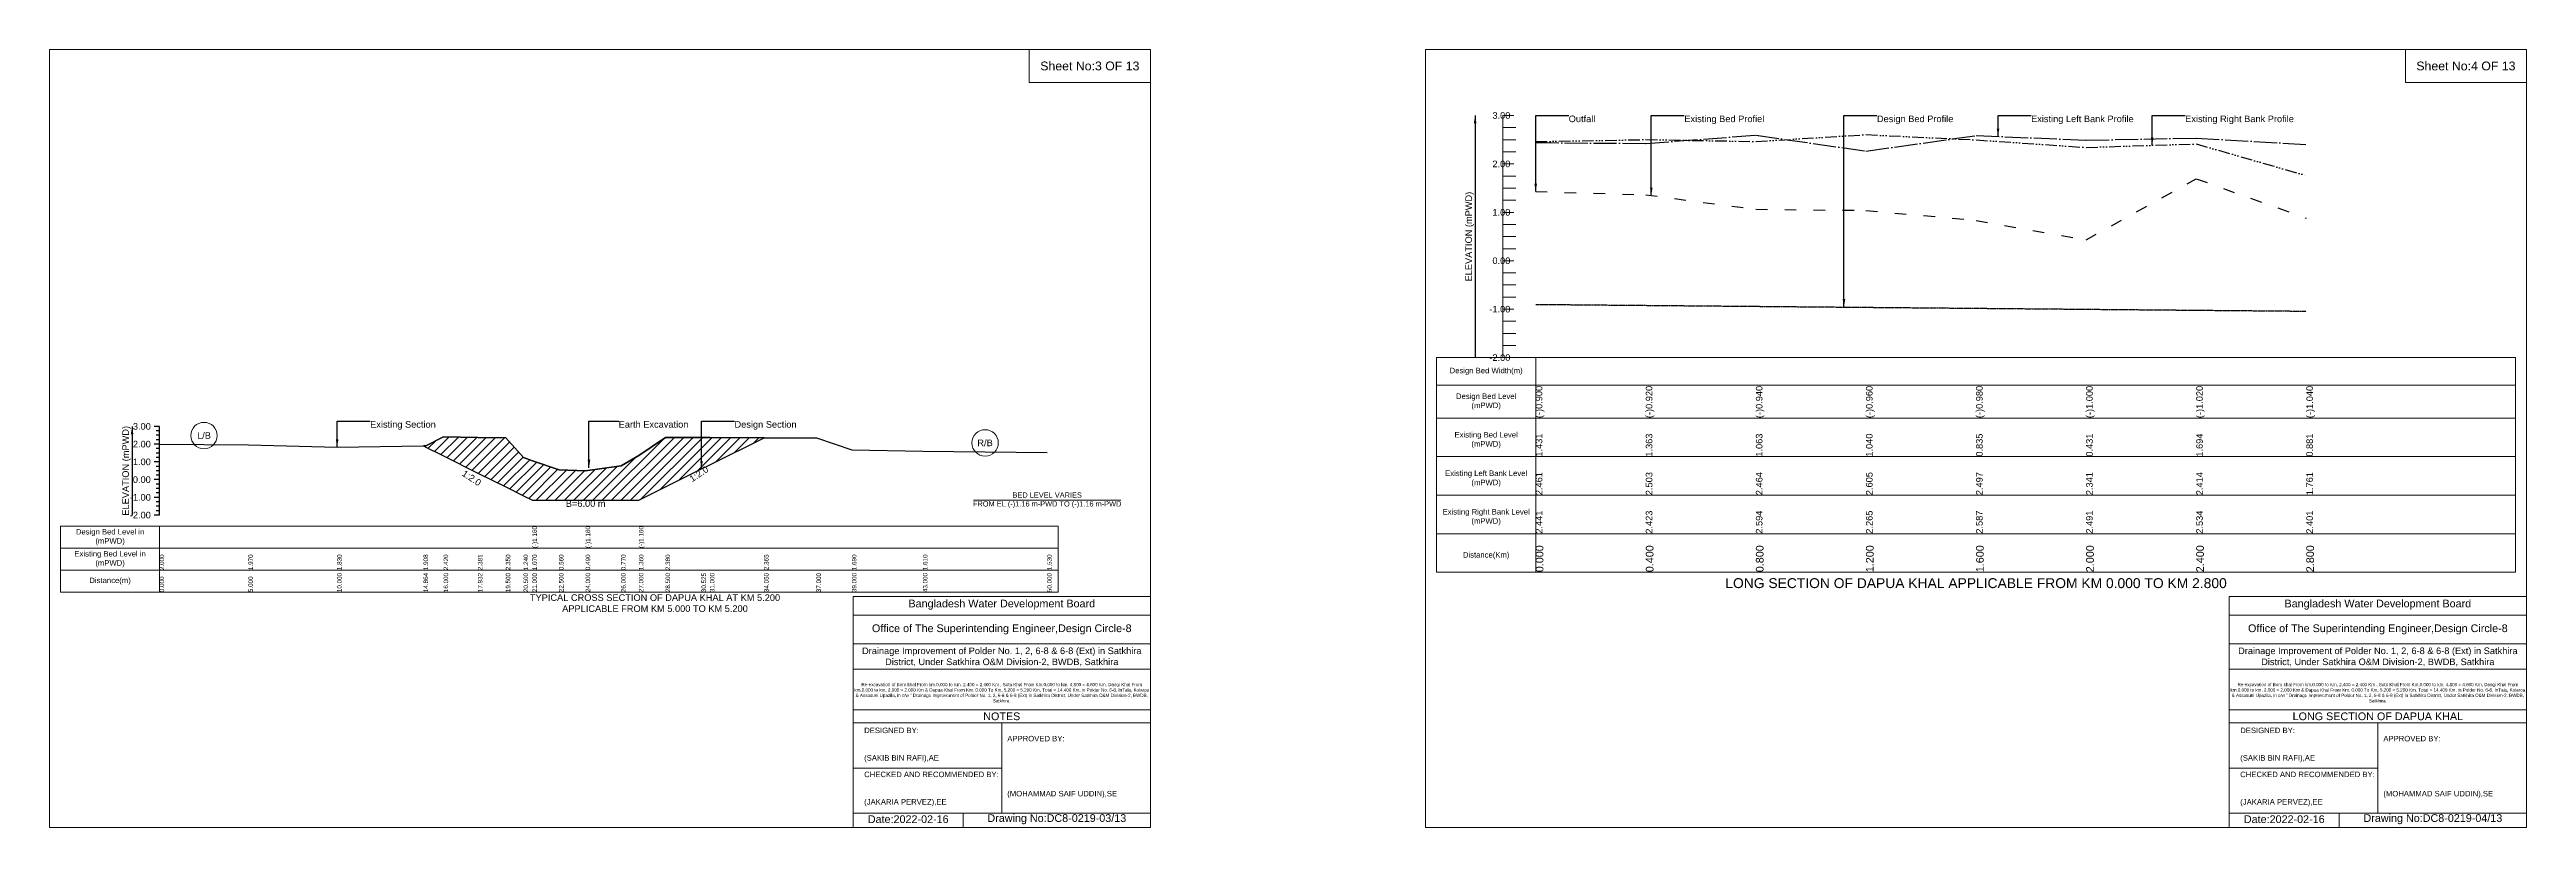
# Model space of a CAD drawing. Header units: inches. Extents: x 91000 to 538000, y -5656 to 0.
# Drawn here: x 430000 to 448000, y -5656 to 0 of the extents above; entities that cross this region are included whole.
import ezdxf

# ---------------------------------------------------------------- set-up
doc = ezdxf.new("R2010")
doc.units = ezdxf.units.IN
doc.header["$LTSCALE"] = 7
doc.header["$MEASUREMENT"] = 0
for name, pattern in [('ACAD_ISO03W100', [30, 12, -18]), ('ACAD_ISO04W100', [30, 24, -3, 0, -3]), ('ACAD_ISO14W100', [24, 12, -3, 0, -3, 0, -3, 0, -3]), ('CENTER', [2, 1.25, -0.25, 0.25, -0.25])]:
    doc.linetypes.add(name, pattern=pattern)
for name, color, linetype, lineweight in [('Cross section Data Border', 7, 'Continuous', 9), ('Cross Section Labels', 7, 'Continuous', 9), ('Design Bed Level Long Section', 7, 'CENTER', 25), ('Existing Bed Level for Long Section', 7, 'ACAD_ISO03W100', 25), ('Existing Left Bank of Long section', 7, 'ACAD_ISO04W100', 25), ('Existing Right Bank of Long Section', 7, 'ACAD_ISO14W100', 25), ('Existing_Bed_Level for Xsection', 7, 'Continuous', 25), ('Long Section Border', 7, 'Continuous', 9), ('Long Section Labels', 7, 'Continuous', 9), ('Vscale for Long Section', 7, 'Continuous', 9)]:
    doc.layers.add(name, color=color, linetype=linetype, lineweight=lineweight)
doc.styles.get("Standard").update_dxf_attribs({"font": 'arial.ttf'})
doc.dimstyles.get("Standard").update_dxf_attribs({"dimtxt": 45, "dimasz": 60, "dimexe": 0.18, "dimexo": 0.0625, "dimgap": 0.09, "dimtad": 0, "dimtih": 1, "dimtoh": 1, "dimdec": 4, "dimzin": 0, "dimdsep": 46, "dimtxsty": 'Standard', "dimcen": 0.09, "dimadec": 0, "dimazin": 0, "dimtfac": 1, "dimtdec": 4, "dimtofl": 0, "dimtmove": 0, "dimatfit": 3, "dimfxl": 1, "dimtolj": 1, "dimtzin": 0, "dimarcsym": 0})

msp = doc.modelspace()

# ---------------------------------------------------------------- hatches: boundary and pattern name
at = {"layer": 'Existing_Bed_Level for Xsection'}
h = msp.add_hatch(dxfattribs=at)
h.set_pattern_fill('ANSI31', color=256, scale=387, style=0)
h.paths.add_polyline_path([(432717.5, -2881.1), (432735, -2889.85), (432864, -2954.35), (433113.25, -3078.975), (433315.5, -3180.1), (433444.5, -3244.6), (433509, -3276.85), (433702.5, -3276.85), (433896, -3276.85), (434154, -3276.85), (434283, -3276.85), (434476.5, -3180.1), (434737.69307, -3049.50347), (434799, -3018.85), (435192.38614, -2822.15693), (434799, -2820.19), (434737.69307, -2820.19), (434476.5, -2820.19), (434283, -2951.77), (434154, -3027.88), (433896, -3064), (433702.5, -3054.97), (433509, -2989.18), (433444.5, -2967.25), (433315.5, -2824.06), (433113.25, -2820.015), (432864, -2815.03), (432735, -2880.82)])

# ---------------------------------------------------------------- linework, layer by layer
at = {"layer": 'Cross section Data Border'}
msp.add_lwpolyline([(430080, -3465.21), (437330, -3465.21), (437330, -3945.21), (430080, -3945.21)], close=True, dxfattribs=at)
for points in [[(430800, -3465.21), (430800, -3945.21)], [(430080, -3625.21), (437330, -3625.21)], [(430080, -3785.21), (437330, -3785.21)]]:
    msp.add_lwpolyline(points, dxfattribs=at)
at = {"layer": 'Cross Section Labels'}
for points in [[(430000, 0), (438000, 0), (438000, -5656), (430000, -5656)], [(437120, 0), (438000, 0), (438000, -240), (437120, -240)], [(440000, 0), (448000, 0), (448000, -5656), (440000, -5656)], [(447120, 0), (448000, 0), (448000, -240), (447120, -240)]]:
    msp.add_lwpolyline(points, close=True, dxfattribs=at)
for points in [[(436714.19427, -3276.85), (437785.80573, -3276.85)], [(435840, -5656), (435840, -3976), (438000, -3976)], [(435840, -4112), (438000, -4112)], [(445840, -5656), (445840, -3976), (448000, -3976)], [(445840, -4112), (448000, -4112)], [(435840, -4320), (438000, -4320)], [(445840, -4320), (448000, -4320)], [(435840, -4504), (438000, -4504)], [(445840, -4504), (448000, -4504)], [(435840, -4800), (438000, -4800)], [(445840, -4800), (448000, -4800)], [(435840, -4896), (438000, -4896)], [(436920, -4896), (436920, -5552)], [(445840, -4896), (448000, -4896)], [(446920, -4896), (446920, -5552)], [(435840, -5224), (436920, -5224)], [(445840, -5224), (446920, -5224)], [(435840, -5552), (438000, -5552)], [(436640, -5552), (436640, -5656)], [(445840, -5552), (448000, -5552)], [(446640, -5552), (446640, -5656)]]:
    msp.add_lwpolyline(points, dxfattribs=at)
for centre in [(431122.5, -2806.645), (436798.5, -2860.18)]:
    msp.add_circle(centre, 96, dxfattribs=at)
at = {"layer": 'Design Bed Level Long Section'}
msp.add_lwpolyline([(440800, -1852.8), (441600, -1859.84), (442400, -1866.88), (443200, -1873.92), (444000, -1880.96), (444800, -1888), (445600, -1895.04), (446400, -1902.08)], dxfattribs=at)
at = {"layer": 'Existing Bed Level for Long Section'}
msp.add_lwpolyline([(440800, -1032.288), (441600, -1056.224), (442400, -1161.824), (443200, -1169.92), (444000, -1242.08), (444800, -1384.288), (445600, -939.712), (446400, -1225.888)], dxfattribs=at)
at = {"layer": 'Existing Left Bank of Long section'}
msp.add_lwpolyline([(440800, -676.768), (441600, -683.104), (442400, -622.912), (443200, -738.72), (444000, -625.376), (444800, -659.168), (445600, -644.032), (446400, -690.848)], dxfattribs=at)
at = {"layer": 'Existing Right Bank of Long Section'}
msp.add_lwpolyline([(440800, -669.728), (441600, -654.944), (442400, -668.672), (443200, -619.04), (444000, -657.056), (444800, -711.968), (445600, -686.272), (446400, -916.128)], dxfattribs=at)
at = {"layer": 'Existing_Bed_Level for Xsection'}
for points in [[(430800, -2740.21), (430760, -2740.21)], [(430800, -2869.21), (430760, -2869.21)], [(430800, -2772.46), (430776, -2772.46)], [(430800, -2804.71), (430776, -2804.71)], [(430800, -2836.96), (430776, -2836.96)], [(430800, -3385.21), (430800, -3256.21), (430800, -3127.21), (430800, -2998.21), (430800, -2869.21), (430800, -2740.21)], [(430800, -2869.21), (431445, -2873.08), (432090, -2891.14), (432717.5, -2881.1), (432735, -2880.82), (432864, -2815.03), (433113.25, -2820.015), (433315.5, -2824.06), (433444.5, -2967.25), (433509, -2989.18), (433509, -2989.18), (433702.5, -3054.97), (433896, -3064), (433896, -3064), (434154, -3027.88), (434283, -2951.77), (434283, -2951.77), (434476.5, -2820.19), (434737.69307, -2820.19), (434799, -2820.19), (435192.38614, -2822.15693), (435573, -2824.06), (435831, -2909.2), (436347, -2919.52), (437250, -2929.84)], [(430800, -2998.21), (430760, -2998.21)], [(430800, -2901.46), (430776, -2901.46)], [(430800, -2933.71), (430776, -2933.71)], [(430800, -2965.96), (430776, -2965.96)], [(430800, -3030.46), (430776, -3030.46)], [(430800, -3127.21), (430760, -3127.21)], [(430800, -3062.71), (430776, -3062.71)], [(430800, -3094.96), (430776, -3094.96)], [(430800, -3159.46), (430776, -3159.46)], [(430800, -3191.71), (430776, -3191.71)], [(430800, -3223.96), (430776, -3223.96)], [(430800, -3256.21), (430760, -3256.21)], [(430800, -3385.21), (430760, -3385.21)], [(430800, -3288.46), (430776, -3288.46)], [(430800, -3320.71), (430776, -3320.71)], [(430800, -3352.96), (430776, -3352.96)]]:
    msp.add_lwpolyline(points, dxfattribs=at)
msp.add_lwpolyline([(432717.5, -2881.1), (432717.5, -2881.1), (432735, -2889.85), (432864, -2954.35), (433113.25, -3078.975), (433315.5, -3180.1), (433444.5, -3244.6), (433509, -3276.85), (433509, -3276.85), (433702.5, -3276.85), (433896, -3276.85), (433896, -3276.85), (434154, -3276.85), (434283, -3276.85), (434283, -3276.85), (434476.5, -3180.1), (434737.69307, -3049.50347), (434799, -3018.85), (435192.38614, -2822.15693), (435192.38614, -2822.15693), (435192.38614, -2822.15693), (434799, -2820.19), (434737.69307, -2820.19), (434476.5, -2820.19), (434283, -2951.77), (434283, -2951.77), (434154, -3027.88), (433896, -3064), (433896, -3064), (433702.5, -3054.97), (433509, -2989.18), (433509, -2989.18), (433444.5, -2967.25), (433315.5, -2824.06), (433113.25, -2820.015), (432864, -2815.03), (432735, -2880.82), (432717.5, -2881.1)], close=True, dxfattribs=at)
at = {"layer": 'Long Section Border'}
msp.add_lwpolyline([(440080, -2240), (447920, -2240), (447920, -3800), (440080, -3800)], close=True, dxfattribs=at)
for points in [[(440800, -2240), (440800, -3800)], [(440080, -2440), (447920, -2440)], [(440080, -2680), (447920, -2680)], [(440080, -2960), (447920, -2960)], [(440080, -3240), (447920, -3240)], [(440080, -3520), (447920, -3520)]]:
    msp.add_lwpolyline(points, dxfattribs=at)
at = {"layer": 'Vscale for Long Section'}
for points in [[(440560, -2240), (440560, -1888), (440560, -1536), (440560, -1184), (440560, -832), (440560, -480)], [(440560, -480), (440640, -480)], [(440560, -568), (440656, -568)], [(440560, -656), (440656, -656)], [(440560, -744), (440656, -744)], [(440560, -832), (440640, -832)], [(440560, -920), (440656, -920)], [(440560, -1008), (440656, -1008)], [(440560, -1096), (440656, -1096)], [(440560, -1184), (440640, -1184)], [(440560, -1272), (440656, -1272)], [(440560, -1360), (440656, -1360)], [(440560, -1448), (440656, -1448)], [(440560, -1536), (440640, -1536)], [(440560, -1624), (440656, -1624)], [(440560, -1712), (440656, -1712)], [(440560, -1800), (440656, -1800)], [(440560, -1888), (440640, -1888)], [(440560, -1976), (440656, -1976)], [(440560, -2064), (440656, -2064)], [(440560, -2152), (440656, -2152)], [(440560, -2240), (440640, -2240)]]:
    msp.add_lwpolyline(points, dxfattribs=at)

# ---------------------------------------------------------------- texts
at = {"layer": 'Cross section Data Border', "char_height": 40, "width": 640, "attachment_point": 5}
for s, insert in [('Design Bed Level in (mPWD)', (430440, -3545.21)), ('Existing Bed Level in (mPWD)', (430440, -3705.21)), ('Distance(m)', (430440, -3865.21))]:
    msp.add_mtext(s, dxfattribs=dict(at, insert=insert))
at = {"layer": 'Cross Section Labels'}
for s, insert, char_height, attachment_point in [('Sheet No:3 OF 13', (437560, -120), 64, 5), ('Sheet No:4 OF 13', (447560, -120), 64, 5), ('Existing Section', (432330, -2701.51), 48, 1), ('Earth Excavation', (434136, -2701.51), 48, 1), ('Design Section', (434977.69307, -2701.51), 48, 1), ('L/B', (431122.5, -2806.645), 48, 5), ('R/B', (436798.5, -2860.18), 48, 5), ('BED LEVEL VARIES ^JFROM EL (-)1.16 m-PWD TO (-)1.16 m-PWD', (437250, -3276.85), 38.4, 5), ('B=6.00 m', (433896, -3276.85), 48, 2), ('TYPICAL CROSS SECTION OF DAPUA KHAL AT KM 5.200^JAPPLICABLE FROM KM 5.000 TO KM 5.200', (434400, -4025.21), 48, 5), ('Bangladesh Water Development Board', (436920, -4036), 56, 5), ('Bangladesh Water Development Board', (446920, -4036), 56, 5), ('Office of The Superintending Engineer,Design Circle-8', (436920, -4216), 56, 5), ('Office of The Superintending Engineer,Design Circle-8', (446920, -4216), 56, 5)]:
    msp.add_mtext(s, dxfattribs=dict(at, insert=insert, char_height=char_height, attachment_point=attachment_point))
at = {"layer": 'Cross Section Labels', "char_height": 48, "attachment_point": 2}
for insert, rotation in [((434705.44307, -3065.62847), 33.690067526), ((433081, -3095.1), 326.309932474)]:
    msp.add_mtext('1:2.0', dxfattribs=dict(at, insert=insert, rotation=rotation))
at = {"layer": 'Cross Section Labels'}
for s, insert, char_height, width, attachment_point in [('Drainage Improvement of Polder No. 1, 2, 6-8 & 6-8 (Ext) in Satkhira District, Under Satkhira O&M Division-2, BWDB, Satkhira', (436920, -4416), 48, 2240, 5), ('Drainage Improvement of Polder No. 1, 2, 6-8 & 6-8 (Ext) in Satkhira District, Under Satkhira O&M Division-2, BWDB, Satkhira', (446920, -4416), 48, 2240, 5), ('Re-excavation of Boro khal From km.0.000 to Km. 2.400 = 2.400 Km , Soto Khal From Km.0.000 to km. 4.800 = 4.800 Km, Dangi Khal From km.0.000 to km. 2.000 = 2.000 Km & Dapua Khal From Km. 0.000 To Km. 5.200 = 5.200 Km. Total = 14.400 Km. in Polder No. 6-8, InTala, Kolaroa & Assasuni Upazila, in c/w “ Drainage Improvement of Polder No. 1, 2, 6-8 & 6-8 (Ext) in Satkhira District, Under Satkhira O&M Division-2, BWDB, Satkhira.', (436920, -4676), 23.56497918, 2160, 5), ('Re-excavation of Boro khal From km.0.000 to Km. 2.400 = 2.400 Km , Soto Khal From Km.0.000 to km. 4.800 = 4.800 Km, Dangi Khal From km.0.000 to km. 2.000 = 2.000 Km & Dapua Khal From Km. 0.000 To Km. 5.200 = 5.200 Km. Total = 14.400 Km. in Polder No. 6-8, InTala, Kolaroa & Assasuni Upazila, in c/w “ Drainage Improvement of Polder No. 1, 2, 6-8 & 6-8 (Ext) in Satkhira District, Under Satkhira O&M Division-2, BWDB, Satkhira.', (446920, -4676), 23.56497918, 2160, 5), ('NOTES', (436920, -4848), 56, 2240, 5), ('LONG SECTION OF DAPUA KHAL', (446920, -4848), 56, 2240, 5), ('DESIGNED BY:^J^J^J(SAKIB BIN RAFI),AE', (435920, -5056), 40, 1120, 4), ('APPROVED BY:^J^J^J^J^J^J(MOHAMMAD SAIF UDDIN),SE', (436960, -5216), 40, 1120, 4), ('DESIGNED BY:^J^J^J(SAKIB BIN RAFI),AE', (445920, -5056), 40, 1120, 4), ('APPROVED BY:^J^J^J^J^J^J(MOHAMMAD SAIF UDDIN),SE', (446960, -5216), 40, 1120, 4), ('CHECKED AND RECOMMENDED BY:^J^J^J(JAKARIA PERVEZ),EE', (435920, -5376), 40, 1120, 4), ('CHECKED AND RECOMMENDED BY:^J^J^J(JAKARIA PERVEZ),EE', (445920, -5376), 40, 1120, 4), ('Date:2022-02-16', (436240, -5596), 56, 1120, 5), ('Drawing No:DC8-0219-03/13', (437320, -5596), 56, 1760, 5), ('Date:2022-02-16', (446240, -5596), 56, 1120, 5), ('Drawing No:DC8-0219-04/13', (447320, -5596), 56, 1760, 5)]:
    msp.add_mtext(s, dxfattribs=dict(at, insert=insert, char_height=char_height, width=width, attachment_point=attachment_point))
at = {"layer": 'Existing_Bed_Level for Xsection', "rotation": 90}
for s, insert, char_height, attachment_point in [('ELEVATION (mPWD)', (430560, -3062.71), 48, 5), ('(-)1.160', (433509, -3625.21), 32.8, 1), ('(-)1.160', (433896, -3625.21), 32.8, 1), ('(-)1.160', (434283, -3625.21), 32.8, 1), ('2.000', (430800, -3785.21), 32.8, 1), ('1.970', (431445, -3785.21), 32.8, 1), ('1.830', (432090, -3785.21), 32.8, 1), ('1.908', (432717.5, -3785.21), 32.8, 1), ('2.420', (432864, -3785.21), 32.8, 1), ('2.381', (433113.25, -3785.21), 32.8, 1), ('2.350', (433315.5, -3785.21), 32.8, 1), ('1.240', (433444.5, -3785.21), 32.8, 1), ('1.070', (433509, -3785.21), 32.8, 1), ('0.560', (433702.5, -3785.21), 32.8, 1), ('0.490', (433896, -3785.21), 32.8, 1), ('0.770', (434154, -3785.21), 32.8, 1), ('1.360', (434283, -3785.21), 32.8, 1), ('2.380', (434476.5, -3785.21), 32.8, 1), ('2.365', (435192.38614, -3785.21), 32.8, 1), ('1.690', (435831, -3785.21), 32.8, 1), ('1.610', (436347, -3785.21), 32.8, 1), ('1.530', (437250, -3785.21), 32.8, 1), ('0.000', (430800, -3945.21), 32.8, 1), ('5.000', (431445, -3945.21), 32.8, 1), ('10.000', (432090, -3945.21), 32.8, 1), ('14.864', (432717.5, -3945.21), 32.8, 1), ('16.000', (432864, -3945.21), 32.8, 1), ('17.932', (433113.25, -3945.21), 32.8, 1), ('19.500', (433315.5, -3945.21), 32.8, 1), ('20.500', (433444.5, -3945.21), 32.8, 1), ('21.000', (433509, -3945.21), 32.8, 1), ('22.500', (433702.5, -3945.21), 32.8, 1), ('24.000', (433896, -3945.21), 32.8, 1), ('26.000', (434154, -3945.21), 32.8, 1), ('27.000', (434283, -3945.21), 32.8, 1), ('28.500', (434476.5, -3945.21), 32.8, 1), ('30.525', (434737.69307, -3945.21), 32.8, 1), ('31.000', (434799, -3945.21), 32.8, 1), ('34.050', (435192.38614, -3945.21), 32.8, 1), ('37.000', (435573, -3945.21), 32.8, 1), ('39.000', (435831, -3945.21), 32.8, 1), ('43.000', (436347, -3945.21), 32.8, 1), ('50.000', (437250, -3945.21), 32.8, 1)]:
    msp.add_mtext(s, dxfattribs=dict(at, insert=insert, char_height=char_height, attachment_point=attachment_point))
at = {"layer": 'Existing_Bed_Level for Xsection', "char_height": 48, "attachment_point": 6}
for s, insert in [('3.00', (430736, -2740.21)), ('2.00', (430736, -2869.21)), ('1.00', (430736, -2998.21)), ('-1.00', (430736, -3256.21)), ('0.00', (430736, -3127.21)), ('-2.00', (430736, -3385.21))]:
    msp.add_mtext(s, dxfattribs=dict(at, insert=insert))
at = {"layer": 'Long Section Border', "attachment_point": 5}
for s, insert, char_height in [('Design Bed Width(m)', (440440, -2340), 40), ('Design Bed Level^J(mPWD)', (440440, -2560), 40), ('Existing Bed Level^J(mPWD)', (440440, -2840), 40), ('Existing Left Bank Level^J(mPWD)', (440440, -3120), 40), ('Existing Right Bank Level^J(mPWD)', (440440, -3400), 40), ('Distance(Km)', (440440, -3680), 40), ('LONG SECTION OF DAPUA KHAL APPLICABLE FROM KM 0.000 TO KM 2.800', (444000, -3880), 72)]:
    msp.add_mtext(s, dxfattribs=dict(at, insert=insert, char_height=char_height))
at = {"layer": 'Long Section Labels', "char_height": 48, "attachment_point": 1}
for s, insert in [('Outfall', (441040, -480)), ('Existing Bed Profiel', (441879.99998, -480)), ('Design Bed Profile', (443280, -480)), ('Existing Left Bank Profile', (444399.99939, -480)), ('Existing Right Bank Profile', (445519.99984, -480))]:
    msp.add_mtext(s, dxfattribs=dict(at, insert=insert))
at = {"layer": 'Vscale for Long Section', "char_height": 48, "attachment_point": 6}
for s, insert in [('3.00', (440616, -480)), ('2.00', (440616, -832)), ('1.00', (440616, -1184)), ('0.00', (440616, -1536)), ('-1.00', (440616, -1888)), ('-2.00', (440616, -2240))]:
    msp.add_mtext(s, dxfattribs=dict(at, insert=insert))
at = {"layer": 'Vscale for Long Section', "rotation": 90}
for s, insert, char_height, attachment_point in [('ELEVATION (mPWD)', (440320, -1360), 48, 5), ('(-)0.900', (440800, -2680), 48, 1), ('(-)0.920', (441600, -2680), 48, 1), ('(-)0.940', (442400, -2680), 48, 1), ('(-)0.960', (443200, -2680), 48, 1), ('(-)0.980', (444000, -2680), 48, 1), ('(-)1.000', (444800, -2680), 48, 1), ('(-)1.020', (445600, -2680), 48, 1), ('(-)1.040', (446400, -2680), 48, 1), ('1.431', (440800, -2960), 48, 1), ('1.363', (441600, -2960), 48, 1), ('1.063', (442400, -2960), 48, 1), ('1.040', (443200, -2960), 48, 1), ('0.835', (444000, -2960), 48, 1), ('0.431', (444800, -2960), 48, 1), ('1.694', (445600, -2960), 48, 1), ('0.881', (446400, -2960), 48, 1), ('2.461', (440800, -3240), 48, 1), ('2.503', (441600, -3240), 48, 1), ('2.464', (442400, -3240), 48, 1), ('2.605', (443200, -3240), 48, 1), ('2.497', (444000, -3240), 48, 1), ('2.341', (444800, -3240), 48, 1), ('2.414', (445600, -3240), 48, 1), ('1.761', (446400, -3240), 48, 1), ('2.441', (440800, -3520), 48, 1), ('2.423', (441600, -3520), 48, 1), ('2.594', (442400, -3520), 48, 1), ('2.265', (443200, -3520), 48, 1), ('2.587', (444000, -3520), 48, 1), ('2.491', (444800, -3520), 48, 1), ('2.534', (445600, -3520), 48, 1), ('2.401', (446400, -3520), 48, 1), ('0.000', (440800, -3800), 56, 1), ('0.400', (441600, -3800), 56, 1), ('0.800', (442400, -3800), 56, 1), ('1.200', (443200, -3800), 56, 1), ('1.600', (444000, -3800), 56, 1), ('2.000', (444800, -3800), 56, 1), ('2.400', (445600, -3800), 56, 1), ('2.800', (446400, -3800), 56, 1)]:
    msp.add_mtext(s, dxfattribs=dict(at, insert=insert, char_height=char_height, attachment_point=attachment_point))

# ---------------------------------------------------------------- leaders
at = {"layer": 'Cross Section Labels', "annotation_type": 0, "has_hookline": 1, "hookline_direction": 0}
for points, text_width in [([(432090, -2891.14), (432090, -2701.51), (432329.91, -2701.51)], 467.16508), ([(433920.11654, -3040.382), (433920.11654, -2701.51), (434135.91, -2701.51)], 496.99318), ([(434737.69307, -3049.50347), (434737.69307, -2701.51), (434977.60307, -2701.51)], 441.23329)]:
    msp.add_leader(points, dimstyle='Standard', override={"dimasz": 57.6}, dxfattribs=dict(at, text_width=text_width))
at = {"layer": 'Existing_Bed_Level for Xsection'}
msp.add_leader([(430600, -2740.21), (430600, -3385.21)], dimstyle='Standard', override={"dimasz": 57.6}, dxfattribs=at)
at = {"layer": 'Long Section Labels', "annotation_type": 0, "has_hookline": 1, "hookline_direction": 0}
for points, text_width in [([(440800, -1032.288), (440800, -480), (441039.91, -480)], 185.84447), ([(441639.99998, -1061.504), (441639.99998, -480), (441879.90998, -480)], 571.4161), ([(443040, -1872.512), (443040, -480), (443279.91, -480)], 547.4161), ([(444159.99939, -632.13437), (444159.99939, -480), (444399.90939, -480)], 737.35334), ([(445279.99984, -696.55041), (445279.99984, -480), (445519.90984, -480)], 782.04638)]:
    msp.add_leader(points, dimstyle='Standard', override={"dimasz": 57.6}, dxfattribs=dict(at, text_width=text_width))
at = {"layer": 'Vscale for Long Section'}
msp.add_leader([(440360, -480), (440360, -2240)], dimstyle='Standard', override={"dimasz": 57.6}, dxfattribs=at)

doc.saveas('drawing.dxf')
